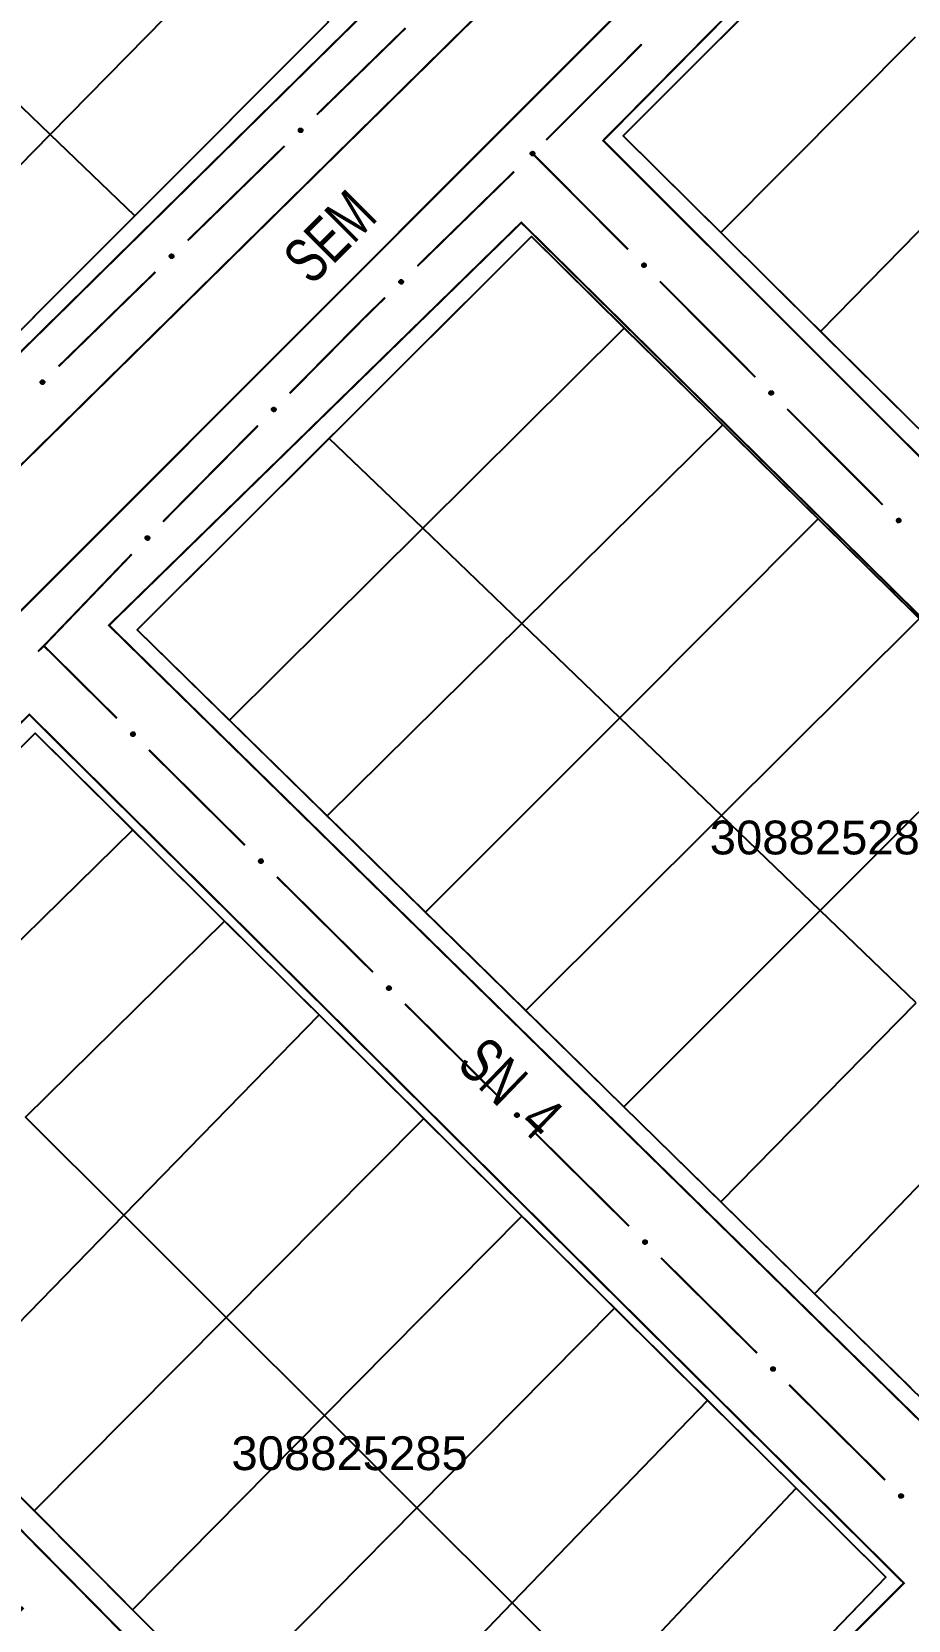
# Model space of a CAD drawing. Extents: x 205150 to 206910, y 4858726 to 4860849.
# Drawn here: x 205642.9 to 205720.7, y 4860356.9 to 4860497.8 of the extents above; entities that cross this region are included whole.
import ezdxf

# ---------------------------------------------------------------- set-up
doc = ezdxf.new("R2010")
doc.units = 0
doc.header["$LTSCALE"] = 1.5
doc.header["$MEASUREMENT"] = 0
for name, color, linetype in [('CD-MALHA-LOTES', 7, 'CONTINUOUS'), ('CD_TXT_QUADRA', 7, 'CONTINUOUS'), ('RU-QUADRAS', 6, 'CONTINUOUS'), ('SV-EIXO-RUA-N-PAV', 6, 'CONTINUOUS'), ('SV-RUA-NAO-PAV-S-GUIA-C-GUIA', 7, 'CONTINUOUS'), ('SV-TXT-RUA-N-PAV-S-GUIA-C-GUIA', 7, 'CONTINUOUS')]:
    doc.layers.add(name, color=color, linetype=linetype)
doc.styles.add('ARIAL', font='ARIAL.TTF')

msp = doc.modelspace()

# ---------------------------------------------------------------- linework, layer by layer
at = {"layer": 'CD-MALHA-LOTES'}
for points in [[(205644.52, 4860488.72), (205661.57, 4860506.11)], [(205661.57, 4860506.11), (205669.2, 4860498.72), (205652.02, 4860481.51)], [(205704.03, 4860480.03), (205695.37, 4860488.6), (205712.57, 4860505.81)], [(205704.03, 4860480.03), (205721.3, 4860497.39)], [(205644.52, 4860488.72), (205636.17, 4860496.75)], [(205627.04, 4860470.89), (205644.52, 4860488.72)], [(205652.02, 4860481.51), (205644.52, 4860488.72)], [(205712.88, 4860471.25), (205730.13, 4860488.87)], [(205627.04, 4860470.89), (205634.25, 4860463.72), (205652.02, 4860481.51)], [(205704.03, 4860480.03), (205712.88, 4860471.25)], [(205669.28, 4860461.76), (205687.23, 4860479.66), (205695.46, 4860471.55)], [(205677.57, 4860453.79), (205695.46, 4860471.55)], [(205695.46, 4860471.55), (205704.19, 4860462.96)], [(205712.88, 4860471.25), (205721.1, 4860463.11)], [(205669.28, 4860461.76), (205652.24, 4860444.77), (205660.42, 4860436.76)], [(205677.57, 4860453.79), (205669.28, 4860461.76)], [(205686.36, 4860445.34), (205704.19, 4860462.96)], [(205704.19, 4860462.96), (205712.66, 4860454.61)], [(205695.05, 4860436.97), (205712.66, 4860454.61)], [(205712.66, 4860454.61), (205721.64, 4860445.76)], [(205660.42, 4860436.76), (205677.57, 4860453.79)], [(205686.36, 4860445.34), (205677.57, 4860453.79)], [(205669.08, 4860428.26), (205686.36, 4860445.34)], [(205695.05, 4860436.97), (205686.36, 4860445.34)], [(205704.09, 4860428.28), (205721.64, 4860445.76)], [(205669.08, 4860428.26), (205660.42, 4860436.76)], [(205677.82, 4860419.7), (205695.05, 4860436.97)], [(205704.09, 4860428.28), (205695.05, 4860436.97)], [(205712.85, 4860419.86), (205730.27, 4860437.27)], [(205651.84, 4860427.02), (205643.19, 4860435.61), (205625.61, 4860418.22)], [(205677.82, 4860419.7), (205669.08, 4860428.26)], [(205686.72, 4860410.98), (205704.09, 4860428.28)], [(205712.85, 4860419.86), (205704.09, 4860428.28)], [(205634.16, 4860409.68), (205651.84, 4860427.02)], [(205651.84, 4860427.02), (205659.99, 4860418.93)], [(205686.72, 4860410.98), (205677.82, 4860419.7)], [(205695.43, 4860402.44), (205712.85, 4860419.86)], [(205721.35, 4860411.68), (205712.85, 4860419.86)], [(205642.32, 4860401.53), (205659.99, 4860418.93)], [(205659.99, 4860418.93), (205668.37, 4860410.61)], [(205695.43, 4860402.44), (205686.72, 4860410.98)], [(205704.02, 4860394.02), (205721.35, 4860411.68)], [(205651.04, 4860392.82), (205668.37, 4860410.61)], [(205668.37, 4860410.61), (205677.67, 4860401.39)], [(205712.35, 4860385.85), (205729.58, 4860403.77)], [(205651.04, 4860392.82), (205642.32, 4860401.53)], [(205677.67, 4860401.39), (205660.14, 4860383.74)], [(205677.67, 4860401.39), (205686.37, 4860392.75)], [(205704.02, 4860394.02), (205695.43, 4860402.44)], [(205712.35, 4860385.85), (205704.02, 4860394.02)], [(205634.22, 4860375.56), (205651.04, 4860392.82)], [(205660.14, 4860383.74), (205651.04, 4860392.82)], [(205668.86, 4860375.04), (205686.37, 4860392.75)], [(205686.37, 4860392.75), (205694.6, 4860384.58)], [(205720.91, 4860377.47), (205712.35, 4860385.85)], [(205677.06, 4860366.85), (205694.6, 4860384.58)], [(205694.6, 4860384.58), (205702.85, 4860376.39)], [(205660.14, 4860383.74), (205643.11, 4860366.59)], [(205668.86, 4860375.04), (205660.14, 4860383.74)], [(205702.85, 4860376.39), (205685.52, 4860358.41)], [(205702.85, 4860376.39), (205710.7, 4860368.6)], [(205643.11, 4860366.59), (205634.22, 4860375.56)], [(205651.81, 4860357.81), (205668.86, 4860375.04)], [(205677.06, 4860366.85), (205668.86, 4860375.04)], [(205693.55, 4860350.39), (205710.7, 4860368.6)], [(205701.28, 4860342.67), (205718.65, 4860360.7), (205710.7, 4860368.6)], [(205651.81, 4860357.81), (205643.11, 4860366.59)], [(205659.98, 4860349.57), (205677.06, 4860366.85)], [(205685.52, 4860358.41), (205677.06, 4860366.85)], [(205659.98, 4860349.57), (205651.81, 4860357.81)], [(205685.52, 4860358.41), (205668.61, 4860340.86)], [(205693.55, 4860350.39), (205685.52, 4860358.41)]]:
    msp.add_lwpolyline(points, dxfattribs=at)
at = {"layer": 'RU-QUADRAS'}
for points in [[(205556.07, 4860594.14), (205540.13, 4860570.88), (205553.29, 4860558.24), (205546.46, 4860550.91), (205634.25, 4860463.72), (205669.2, 4860498.72), (205580.36, 4860584.79), (205573.53, 4860577.96)], [(205730.36, 4860523.59), (205738.98, 4860515.16), (205747.62, 4860506.72), (205756.26, 4860498.27), (205764.99, 4860489.74), (205773.91, 4860481.02), (205781.98, 4860473.13), (205789.89, 4860465.39), (205798.71, 4860456.32), (205807.12, 4860447.72), (205796.49, 4860436.51), (205772.31, 4860412.38), (205695.37, 4860488.6)], [(205687.23, 4860479.66), (205652.24, 4860444.77), (205739.93, 4860358.82), (205775.11, 4860393.1)], [(205643.19, 4860435.61), (205718.65, 4860360.7), (205684.29, 4860325.04), (205608.61, 4860401.4)]]:
    msp.add_lwpolyline(points, close=True, dxfattribs=at)
at = {"layer": 'SV-EIXO-RUA-N-PAV', "const_width": 0.18, "flags": 128}
for points in [[(205668.18, 4860490.49), (205676.05, 4860498.17)], [(205688.53, 4860488.24), (205697.01, 4860496.73)], [(205656.72, 4860479.32), (205665.31, 4860487.7)], [(205687.32, 4860487.04), (205695.79, 4860478.53)], [(205677.1, 4860477.05), (205685.68, 4860485.43)], [(205645.27, 4860468.15), (205653.86, 4860476.53)], [(205698.61, 4860475.7), (205707.08, 4860467.2)], [(205672.42, 4860472.48), (205674.23, 4860474.25)], [(205665.77, 4860465.75), (205672.09, 4860472.15)], [(205672.09, 4860472.15), (205672.42, 4860472.48)], [(205709.91, 4860464.37), (205718.38, 4860455.87)], [(205655.05, 4860454.9), (205662.96, 4860462.9)], [(205654.53, 4860454.36), (205655.05, 4860454.9)], [(205643.96, 4860443.35), (205651.76, 4860451.48)], [(205643.43, 4860442.84), (205643.96, 4860443.35)], [(205644.05, 4860443.26), (205643.96, 4860443.35)], [(205650.44, 4860436.92), (205644.05, 4860443.26)], [(205661.8, 4860425.65), (205653.28, 4860434.11)], [(205673.16, 4860414.39), (205664.64, 4860422.84)], [(205684.52, 4860403.12), (205676, 4860411.57)], [(205695.88, 4860391.85), (205687.36, 4860400.3)], [(205707.24, 4860380.58), (205698.72, 4860389.03)], [(205718.6, 4860369.32), (205710.08, 4860377.77)]]:
    msp.add_lwpolyline(points, dxfattribs=at)
at = {"layer": 'SV-EIXO-RUA-N-PAV', "flags": 128}
for points in [[(205666.57, 4860489.05), (205666.74, 4860489.27)], [(205666.57, 4860489.03), (205666.77, 4860489.27)], [(205666.57, 4860489.07), (205666.72, 4860489.27)], [(205666.57, 4860489.1), (205666.69, 4860489.26)], [(205666.57, 4860489.12), (205666.68, 4860489.26)], [(205666.57, 4860489.15), (205666.65, 4860489.25)], [(205666.57, 4860489.17), (205666.64, 4860489.25)], [(205666.59, 4860489.02), (205666.78, 4860489.26)], [(205666.59, 4860489), (205666.81, 4860489.26)], [(205666.61, 4860488.99), (205666.82, 4860489.25)], [(205666.61, 4860488.97), (205666.84, 4860489.24)], [(205666.63, 4860488.96), (205666.86, 4860489.23)], [(205666.64, 4860488.95), (205666.87, 4860489.22)], [(205666.66, 4860488.94), (205666.88, 4860489.2)], [(205666.67, 4860488.93), (205666.89, 4860489.19)], [(205666.7, 4860488.93), (205666.9, 4860489.17)], [(205666.71, 4860488.92), (205666.91, 4860489.16)], [(205666.74, 4860488.93), (205666.91, 4860489.14)], [(205666.76, 4860488.92), (205666.92, 4860489.12)], [(205666.79, 4860488.93), (205666.91, 4860489.09)], [(205666.8, 4860488.93), (205666.92, 4860489.07)], [(205666.82, 4860488.94), (205666.91, 4860489.04)], [(205666.84, 4860488.95), (205666.91, 4860489.03)], [(205687.14, 4860487.01), (205687.29, 4860487.21)], [(205687.14, 4860487.04), (205687.27, 4860487.2)], [(205687.14, 4860487.06), (205687.25, 4860487.2)], [(205687.15, 4860486.99), (205687.31, 4860487.21)], [(205687.15, 4860486.97), (205687.34, 4860487.21)], [(205687.15, 4860487.09), (205687.23, 4860487.19)], [(205687.15, 4860487.1), (205687.22, 4860487.18)], [(205687.16, 4860486.96), (205687.36, 4860487.2)], [(205687.17, 4860486.94), (205687.38, 4860487.2)], [(205687.18, 4860486.93), (205687.39, 4860487.19)], [(205687.19, 4860486.91), (205687.42, 4860487.18)], [(205687.21, 4860486.9), (205687.43, 4860487.17)], [(205687.22, 4860486.89), (205687.44, 4860487.16)], [(205687.24, 4860486.88), (205687.45, 4860487.15)], [(205687.25, 4860486.87), (205687.47, 4860487.14)], [(205687.27, 4860486.87), (205687.47, 4860487.11)], [(205687.29, 4860486.86), (205687.48, 4860487.1)], [(205687.32, 4860486.87), (205687.49, 4860487.08)], [(205687.34, 4860486.86), (205687.49, 4860487.06)], [(205687.36, 4860486.87), (205687.49, 4860487.03)], [(205687.38, 4860486.87), (205687.49, 4860487.01)], [(205687.4, 4860486.88), (205687.48, 4860486.99)], [(205687.41, 4860486.89), (205687.48, 4860486.97)], [(205655.11, 4860477.9), (205655.26, 4860478.1)], [(205655.11, 4860477.93), (205655.24, 4860478.09)], [(205655.11, 4860477.95), (205655.22, 4860478.09)], [(205655.12, 4860477.88), (205655.29, 4860478.1)], [(205655.12, 4860477.86), (205655.31, 4860478.1)], [(205655.12, 4860477.98), (205655.2, 4860478.07)], [(205655.12, 4860477.99), (205655.19, 4860478.07)], [(205655.13, 4860477.85), (205655.33, 4860478.09)], [(205655.14, 4860477.83), (205655.35, 4860478.09)], [(205655.15, 4860477.82), (205655.37, 4860478.08)], [(205655.16, 4860477.8), (205655.39, 4860478.07)], [(205655.18, 4860477.79), (205655.4, 4860478.06)], [(205655.19, 4860477.78), (205655.42, 4860478.05)], [(205655.21, 4860477.77), (205655.42, 4860478.03)], [(205655.22, 4860477.76), (205655.44, 4860478.02)], [(205655.24, 4860477.76), (205655.44, 4860478)], [(205655.26, 4860477.75), (205655.45, 4860477.99)], [(205655.29, 4860477.75), (205655.46, 4860477.96)], [(205655.31, 4860477.75), (205655.46, 4860477.95)], [(205655.33, 4860477.76), (205655.46, 4860477.92)], [(205655.35, 4860477.76), (205655.46, 4860477.9)], [(205655.37, 4860477.77), (205655.45, 4860477.87)], [(205655.38, 4860477.78), (205655.45, 4860477.86)], [(205697.03, 4860477.17), (205697.28, 4860476.97)], [(205697.04, 4860477.19), (205697.3, 4860476.97)], [(205697.05, 4860477.2), (205697.31, 4860476.99)], [(205697.06, 4860477.22), (205697.33, 4860477)], [(205697.07, 4860477.23), (205697.34, 4860477.01)], [(205697.08, 4860477.25), (205697.35, 4860477.02)], [(205697.1, 4860477.26), (205697.36, 4860477.04)], [(205697.11, 4860477.27), (205697.37, 4860477.06)], [(205697.12, 4860477.28), (205697.37, 4860477.08)], [(205697.14, 4860477.29), (205697.38, 4860477.1)], [(205697.16, 4860477.29), (205697.38, 4860477.12)], [(205697.18, 4860477.3), (205697.38, 4860477.15)], [(205697.21, 4860477.3), (205697.37, 4860477.17)], [(205697.23, 4860477.3), (205697.37, 4860477.19)], [(205697.25, 4860477.29), (205697.35, 4860477.21)], [(205697.27, 4860477.29), (205697.35, 4860477.22)], [(205675.48, 4860475.63), (205675.64, 4860475.83)], [(205675.48, 4860475.68), (205675.6, 4860475.82)], [(205675.49, 4860475.59), (205675.69, 4860475.83)], [(205675.49, 4860475.61), (205675.66, 4860475.82)], [(205675.49, 4860475.66), (205675.61, 4860475.82)], [(205675.49, 4860475.7), (205675.57, 4860475.8)], [(205675.49, 4860475.72), (205675.56, 4860475.8)], [(205675.51, 4860475.58), (205675.7, 4860475.82)], [(205675.51, 4860475.56), (205675.73, 4860475.82)], [(205675.52, 4860475.55), (205675.74, 4860475.81)], [(205675.53, 4860475.53), (205675.76, 4860475.8)], [(205675.55, 4860475.52), (205675.77, 4860475.78)], [(205675.56, 4860475.51), (205675.79, 4860475.78)], [(205675.58, 4860475.5), (205675.8, 4860475.76)], [(205697.03, 4860477.15), (205697.27, 4860476.96)], [(205697.03, 4860477.12), (205697.24, 4860476.95)], [(205697.03, 4860477.1), (205697.23, 4860476.95)], [(205697.04, 4860477.08), (205697.2, 4860476.95)], [(205697.04, 4860477.06), (205697.18, 4860476.95)], [(205697.05, 4860477.04), (205697.15, 4860476.96)], [(205697.05, 4860477.03), (205697.14, 4860476.96)], [(205675.59, 4860475.49), (205675.81, 4860475.75)], [(205675.61, 4860475.48), (205675.81, 4860475.73)], [(205675.63, 4860475.48), (205675.83, 4860475.71)], [(205675.66, 4860475.48), (205675.83, 4860475.69)], [(205675.68, 4860475.48), (205675.84, 4860475.67)], [(205675.7, 4860475.49), (205675.83, 4860475.64)], [(205675.72, 4860475.49), (205675.83, 4860475.62)], [(205675.74, 4860475.5), (205675.83, 4860475.6)], [(205675.75, 4860475.5), (205675.82, 4860475.58)], [(205643.66, 4860466.73), (205643.81, 4860466.93)], [(205643.66, 4860466.71), (205643.83, 4860466.92)], [(205643.66, 4860466.76), (205643.79, 4860466.92)], [(205643.66, 4860466.78), (205643.77, 4860466.92)], [(205643.66, 4860466.8), (205643.75, 4860466.9)], [(205643.67, 4860466.69), (205643.86, 4860466.93)], [(205643.67, 4860466.82), (205643.74, 4860466.9)], [(205643.68, 4860466.68), (205643.88, 4860466.92)], [(205643.69, 4860466.66), (205643.9, 4860466.92)], [(205643.7, 4860466.65), (205643.91, 4860466.91)], [(205643.71, 4860466.63), (205643.93, 4860466.9)], [(205643.72, 4860466.62), (205643.95, 4860466.88)], [(205643.73, 4860466.61), (205643.96, 4860466.88)], [(205643.75, 4860466.6), (205643.97, 4860466.86)], [(205643.77, 4860466.59), (205643.98, 4860466.85)], [(205643.79, 4860466.58), (205643.99, 4860466.83)], [(205643.81, 4860466.58), (205644, 4860466.81)], [(205643.83, 4860466.58), (205644, 4860466.79)], [(205643.86, 4860466.58), (205644.01, 4860466.77)], [(205643.88, 4860466.59), (205644, 4860466.74)], [(205643.9, 4860466.59), (205644.01, 4860466.72)], [(205643.92, 4860466.6), (205644, 4860466.7)], [(205643.93, 4860466.6), (205644, 4860466.68)], [(205708.35, 4860465.89), (205708.62, 4860465.66)], [(205708.36, 4860465.9), (205708.63, 4860465.67)], [(205708.37, 4860465.91), (205708.64, 4860465.69)], [(205708.39, 4860465.92), (205708.65, 4860465.71)], [(205708.4, 4860465.94), (205708.66, 4860465.72)], [(205708.42, 4860465.94), (205708.66, 4860465.75)], [(205708.43, 4860465.95), (205708.67, 4860465.76)], [(205708.45, 4860465.96), (205708.67, 4860465.79)], [(205708.47, 4860465.96), (205708.67, 4860465.81)], [(205708.5, 4860465.96), (205708.66, 4860465.84)], [(205708.52, 4860465.96), (205708.66, 4860465.85)], [(205708.54, 4860465.96), (205708.65, 4860465.88)], [(205708.56, 4860465.95), (205708.64, 4860465.89)], [(205664.18, 4860464.3), (205664.33, 4860464.5)], [(205664.18, 4860464.33), (205664.31, 4860464.49)], [(205664.18, 4860464.35), (205664.29, 4860464.49)], [(205664.19, 4860464.28), (205664.35, 4860464.5)], [(205664.19, 4860464.26), (205664.38, 4860464.5)], [(205664.19, 4860464.37), (205664.27, 4860464.48)], [(205664.19, 4860464.39), (205664.26, 4860464.47)], [(205664.21, 4860464.25), (205664.4, 4860464.49)], [(205664.21, 4860464.23), (205664.42, 4860464.49)], [(205664.23, 4860464.22), (205664.44, 4860464.48)], [(205664.24, 4860464.2), (205664.46, 4860464.48)], [(205708.32, 4860465.81), (205708.56, 4860465.62)], [(205708.32, 4860465.79), (205708.54, 4860465.62)], [(205708.32, 4860465.76), (205708.52, 4860465.61)], [(205708.33, 4860465.85), (205708.59, 4860465.64)], [(205708.33, 4860465.83), (205708.57, 4860465.63)], [(205708.33, 4860465.74), (205708.49, 4860465.62)], [(205708.33, 4860465.72), (205708.47, 4860465.61)], [(205708.34, 4860465.87), (205708.61, 4860465.65)], [(205708.34, 4860465.7), (205708.44, 4860465.62)], [(205708.35, 4860465.69), (205708.43, 4860465.62)], [(205664.25, 4860464.19), (205664.47, 4860464.46)], [(205664.26, 4860464.18), (205664.48, 4860464.45)], [(205664.28, 4860464.17), (205664.49, 4860464.44)], [(205664.29, 4860464.16), (205664.51, 4860464.43)], [(205664.32, 4860464.16), (205664.51, 4860464.41)], [(205664.33, 4860464.15), (205664.52, 4860464.39)], [(205664.36, 4860464.16), (205664.53, 4860464.37)], [(205664.38, 4860464.15), (205664.53, 4860464.35)], [(205664.41, 4860464.16), (205664.53, 4860464.32)], [(205664.42, 4860464.16), (205664.53, 4860464.3)], [(205664.44, 4860464.17), (205664.53, 4860464.28)], [(205664.46, 4860464.18), (205664.52, 4860464.26)], [(205719.7, 4860454.62), (205719.97, 4860454.41)], [(205719.72, 4860454.62), (205719.97, 4860454.43)], [(205719.74, 4860454.63), (205719.98, 4860454.45)], [(205719.76, 4860454.64), (205719.98, 4860454.48)], [(205719.78, 4860454.64), (205719.98, 4860454.5)], [(205719.8, 4860454.64), (205719.97, 4860454.53)], [(205719.83, 4860454.65), (205719.97, 4860454.54)], [(205719.85, 4860454.64), (205719.95, 4860454.56)], [(205719.87, 4860454.64), (205719.95, 4860454.57)], [(205719.63, 4860454.49), (205719.87, 4860454.31)], [(205719.63, 4860454.46), (205719.85, 4860454.3)], [(205719.63, 4860454.44), (205719.83, 4860454.3)], [(205719.64, 4860454.53), (205719.91, 4860454.33)], [(205719.64, 4860454.51), (205719.89, 4860454.32)], [(205719.64, 4860454.42), (205719.8, 4860454.3)], [(205719.64, 4860454.4), (205719.78, 4860454.29)], [(205719.65, 4860454.55), (205719.92, 4860454.34)], [(205719.65, 4860454.38), (205719.76, 4860454.3)], [(205719.66, 4860454.56), (205719.93, 4860454.35)], [(205719.66, 4860454.37), (205719.74, 4860454.3)], [(205719.67, 4860454.58), (205719.94, 4860454.36)], [(205719.68, 4860454.59), (205719.96, 4860454.38)], [(205719.69, 4860454.6), (205719.96, 4860454.4)], [(205652.97, 4860452.87), (205653.14, 4860453.09)], [(205652.97, 4860452.89), (205653.11, 4860453.09)], [(205652.97, 4860452.92), (205653.09, 4860453.08)], [(205652.97, 4860452.94), (205653.07, 4860453.08)], [(205652.97, 4860452.96), (205653.05, 4860453.06)], [(205652.97, 4860452.98), (205653.04, 4860453.06)], [(205652.98, 4860452.85), (205653.16, 4860453.09)], [(205652.99, 4860452.84), (205653.18, 4860453.09)], [(205653, 4860452.82), (205653.2, 4860453.08)], [(205653.01, 4860452.81), (205653.22, 4860453.07)], [(205653.02, 4860452.79), (205653.24, 4860453.07)], [(205653.04, 4860452.78), (205653.25, 4860453.05)], [(205653.05, 4860452.77), (205653.27, 4860453.05)], [(205653.07, 4860452.76), (205653.27, 4860453.03)], [(205653.08, 4860452.75), (205653.29, 4860453.02)], [(205653.1, 4860452.75), (205653.29, 4860453)], [(205653.12, 4860452.74), (205653.3, 4860452.99)], [(205653.15, 4860452.75), (205653.31, 4860452.96)], [(205653.17, 4860452.74), (205653.32, 4860452.95)], [(205653.19, 4860452.75), (205653.31, 4860452.91)], [(205653.21, 4860452.75), (205653.32, 4860452.9)], [(205653.23, 4860452.77), (205653.31, 4860452.87)], [(205653.24, 4860452.77), (205653.31, 4860452.85)], [(205651.93, 4860435.34), (205651.68, 4860435.53)], [(205651.94, 4860435.36), (205651.69, 4860435.55)], [(205651.91, 4860435.34), (205651.69, 4860435.51)], [(205651.89, 4860435.33), (205651.69, 4860435.48)], [(205651.96, 4860435.36), (205651.7, 4860435.57)], [(205651.86, 4860435.33), (205651.7, 4860435.46)], [(205651.84, 4860435.33), (205651.7, 4860435.44)], [(205651.99, 4860435.39), (205651.71, 4860435.61)], [(205651.97, 4860435.38), (205651.71, 4860435.59)], [(205651.81, 4860435.34), (205651.71, 4860435.42)], [(205651.79, 4860435.34), (205651.71, 4860435.41)], [(205652.01, 4860435.41), (205651.73, 4860435.63)], [(205652, 4860435.4), (205651.73, 4860435.62)], [(205652.02, 4860435.43), (205651.75, 4860435.64)], [(205652.03, 4860435.44), (205651.76, 4860435.66)], [(205652.03, 4860435.47), (205651.78, 4860435.66)], [(205652.04, 4860435.49), (205651.8, 4860435.67)], [(205652.03, 4860435.51), (205651.82, 4860435.68)], [(205652.04, 4860435.53), (205651.84, 4860435.68)], [(205652.02, 4860435.56), (205651.87, 4860435.68)], [(205652.03, 4860435.57), (205651.89, 4860435.68)], [(205652.01, 4860435.59), (205651.91, 4860435.68)], [(205652.01, 4860435.61), (205651.93, 4860435.68)], [(205663.29, 4860424.08), (205663.04, 4860424.26)], [(205663.25, 4860424.07), (205663.04, 4860424.21)], [(205663.3, 4860424.09), (205663.05, 4860424.28)], [(205663.27, 4860424.07), (205663.05, 4860424.24)], [(205663.32, 4860424.09), (205663.06, 4860424.31)], [(205663.22, 4860424.07), (205663.06, 4860424.19)], [(205663.2, 4860424.07), (205663.06, 4860424.18)], [(205663.35, 4860424.12), (205663.07, 4860424.34)], [(205663.33, 4860424.11), (205663.07, 4860424.32)], [(205663.17, 4860424.07), (205663.07, 4860424.15)], [(205663.15, 4860424.07), (205663.07, 4860424.14)], [(205663.37, 4860424.14), (205663.09, 4860424.37)], [(205663.36, 4860424.13), (205663.09, 4860424.35)], [(205663.38, 4860424.16), (205663.11, 4860424.38)], [(205663.39, 4860424.18), (205663.12, 4860424.39)], [(205663.39, 4860424.2), (205663.14, 4860424.39)], [(205663.39, 4860424.22), (205663.15, 4860424.41)], [(205663.39, 4860424.24), (205663.18, 4860424.41)], [(205663.4, 4860424.27), (205663.2, 4860424.42)], [(205663.38, 4860424.29), (205663.23, 4860424.41)], [(205663.38, 4860424.31), (205663.24, 4860424.42)], [(205663.37, 4860424.33), (205663.27, 4860424.41)], [(205663.37, 4860424.34), (205663.29, 4860424.41)], [(205674.65, 4860412.81), (205674.4, 4860413)], [(205674.6, 4860412.8), (205674.4, 4860412.95)], [(205674.66, 4860412.82), (205674.41, 4860413.01)], [(205674.63, 4860412.81), (205674.41, 4860412.97)], [(205674.68, 4860412.83), (205674.42, 4860413.04)], [(205674.58, 4860412.8), (205674.42, 4860412.92)], [(205674.56, 4860412.8), (205674.42, 4860412.91)], [(205674.7, 4860412.85), (205674.43, 4860413.07)], [(205674.69, 4860412.84), (205674.43, 4860413.05)], [(205674.53, 4860412.8), (205674.43, 4860412.89)], [(205674.51, 4860412.81), (205674.43, 4860412.88)], [(205674.73, 4860412.88), (205674.45, 4860413.1)], [(205674.71, 4860412.87), (205674.45, 4860413.09)], [(205674.74, 4860412.9), (205674.47, 4860413.11)], [(205674.75, 4860412.91), (205674.48, 4860413.12)], [(205674.75, 4860412.93), (205674.5, 4860413.13)], [(205674.75, 4860412.95), (205674.51, 4860413.14)], [(205674.75, 4860412.98), (205674.54, 4860413.14)], [(205674.76, 4860413), (205674.55, 4860413.15)], [(205674.74, 4860413.02), (205674.59, 4860413.14)], [(205674.74, 4860413.04), (205674.6, 4860413.15)], [(205674.73, 4860413.06), (205674.63, 4860413.14)], [(205674.73, 4860413.07), (205674.65, 4860413.14)], [(205686.01, 4860401.54), (205685.76, 4860401.73)], [(205685.96, 4860401.53), (205685.76, 4860401.68)], [(205686.02, 4860401.55), (205685.77, 4860401.75)], [(205685.99, 4860401.54), (205685.77, 4860401.7)], [(205686.04, 4860401.56), (205685.78, 4860401.77)], [(205685.94, 4860401.53), (205685.78, 4860401.65)], [(205685.92, 4860401.53), (205685.78, 4860401.64)], [(205686.06, 4860401.58), (205685.79, 4860401.8)], [(205686.05, 4860401.57), (205685.79, 4860401.78)], [(205685.89, 4860401.54), (205685.79, 4860401.62)], [(205685.87, 4860401.54), (205685.79, 4860401.61)], [(205686.09, 4860401.61), (205685.81, 4860401.83)], [(205686.07, 4860401.6), (205685.81, 4860401.82)], [(205686.09, 4860401.63), (205685.83, 4860401.84)], [(205686.11, 4860401.64), (205685.84, 4860401.85)], [(205686.11, 4860401.66), (205685.86, 4860401.86)], [(205686.11, 4860401.68), (205685.87, 4860401.87)], [(205686.11, 4860401.71), (205685.9, 4860401.87)], [(205686.11, 4860401.73), (205685.91, 4860401.88)], [(205686.1, 4860401.75), (205685.95, 4860401.88)], [(205686.1, 4860401.77), (205685.96, 4860401.88)], [(205686.09, 4860401.79), (205685.99, 4860401.87)], [(205686.09, 4860401.8), (205686.01, 4860401.87)], [(205697.37, 4860390.27), (205697.12, 4860390.46)], [(205697.32, 4860390.26), (205697.12, 4860390.41)], [(205697.4, 4860390.29), (205697.13, 4860390.5)], [(205697.38, 4860390.29), (205697.13, 4860390.48)], [(205697.35, 4860390.27), (205697.13, 4860390.44)], [(205697.3, 4860390.26), (205697.13, 4860390.39)], [(205697.28, 4860390.26), (205697.13, 4860390.37)], [(205697.41, 4860390.31), (205697.14, 4860390.52)], [(205697.42, 4860390.32), (205697.15, 4860390.54)], [(205697.25, 4860390.27), (205697.15, 4860390.35)], [(205697.23, 4860390.27), (205697.15, 4860390.34)], [(205697.43, 4860390.33), (205697.16, 4860390.55)], [(205697.45, 4860390.34), (205697.17, 4860390.56)], [(205697.45, 4860390.36), (205697.19, 4860390.57)], [(205697.46, 4860390.37), (205697.2, 4860390.59)], [(205697.47, 4860390.4), (205697.22, 4860390.59)], [(205697.47, 4860390.41), (205697.23, 4860390.6)], [(205697.47, 4860390.44), (205697.26, 4860390.61)], [(205697.47, 4860390.46), (205697.27, 4860390.61)], [(205697.46, 4860390.49), (205697.3, 4860390.61)], [(205697.46, 4860390.5), (205697.32, 4860390.61)], [(205697.45, 4860390.52), (205697.35, 4860390.61)], [(205697.45, 4860390.54), (205697.36, 4860390.6)], [(205708.73, 4860379.01), (205708.48, 4860379.19)], [(205708.68, 4860379), (205708.48, 4860379.14)], [(205708.76, 4860379.02), (205708.49, 4860379.24)], [(205708.74, 4860379.02), (205708.49, 4860379.21)], [(205708.71, 4860379), (205708.49, 4860379.17)], [(205708.66, 4860379), (205708.49, 4860379.12)], [(205708.63, 4860379), (205708.49, 4860379.1)], [(205708.77, 4860379.04), (205708.5, 4860379.25)], [(205708.78, 4860379.05), (205708.51, 4860379.27)], [(205708.61, 4860379), (205708.51, 4860379.08)], [(205708.59, 4860379), (205708.51, 4860379.07)], [(205708.79, 4860379.06), (205708.52, 4860379.28)], [(205708.81, 4860379.07), (205708.53, 4860379.3)], [(205708.81, 4860379.09), (205708.55, 4860379.31)], [(205708.82, 4860379.11), (205708.56, 4860379.32)], [(205708.83, 4860379.13), (205708.58, 4860379.32)], [(205708.83, 4860379.15), (205708.59, 4860379.34)], [(205708.83, 4860379.17), (205708.62, 4860379.34)], [(205708.83, 4860379.2), (205708.63, 4860379.35)], [(205708.82, 4860379.22), (205708.66, 4860379.34)], [(205708.82, 4860379.24), (205708.68, 4860379.35)], [(205708.81, 4860379.26), (205708.71, 4860379.34)], [(205708.81, 4860379.27), (205708.72, 4860379.34)], [(205720.09, 4860367.74), (205719.84, 4860367.93)], [(205720.04, 4860367.73), (205719.84, 4860367.88)], [(205720.12, 4860367.76), (205719.85, 4860367.97)], [(205720.1, 4860367.75), (205719.85, 4860367.94)], [(205720.06, 4860367.74), (205719.85, 4860367.9)], [(205720.02, 4860367.73), (205719.85, 4860367.85)], [(205719.99, 4860367.73), (205719.85, 4860367.84)], [(205720.13, 4860367.77), (205719.86, 4860367.98)], [(205720.14, 4860367.78), (205719.87, 4860368)], [(205719.97, 4860367.73), (205719.87, 4860367.82)], [(205719.95, 4860367.74), (205719.87, 4860367.8)], [(205720.15, 4860367.8), (205719.88, 4860368.02)], [(205720.17, 4860367.81), (205719.89, 4860368.03)], [(205720.17, 4860367.83), (205719.91, 4860368.04)], [(205720.18, 4860367.84), (205719.92, 4860368.05)], [(205720.19, 4860367.86), (205719.94, 4860368.06)], [(205720.19, 4860367.88), (205719.95, 4860368.07)], [(205720.19, 4860367.91), (205719.98, 4860368.07)], [(205720.19, 4860367.93), (205719.99, 4860368.08)], [(205720.18, 4860367.95), (205720.02, 4860368.07)], [(205720.18, 4860367.97), (205720.04, 4860368.08)], [(205720.17, 4860367.99), (205720.07, 4860368.07)], [(205720.17, 4860368), (205720.08, 4860368.07)]]:
    msp.add_lwpolyline(points, dxfattribs=at)
for points in [[(205666.57, 4860489.07), (205666.57, 4860489.12), (205666.57, 4860489.17), (205666.59, 4860489.2), (205666.62, 4860489.22), (205666.64, 4860489.25), (205666.68, 4860489.26), (205666.72, 4860489.27), (205666.77, 4860489.27), (205666.81, 4860489.26), (205666.84, 4860489.24), (205666.87, 4860489.22), (205666.89, 4860489.19), (205666.91, 4860489.16), (205666.92, 4860489.12), (205666.92, 4860489.07), (205666.91, 4860489.03), (205666.89, 4860489), (205666.86, 4860488.97), (205666.84, 4860488.95), (205666.8, 4860488.93), (205666.76, 4860488.92), (205666.71, 4860488.92), (205666.67, 4860488.93), (205666.64, 4860488.95), (205666.61, 4860488.97), (205666.59, 4860489), (205666.57, 4860489.03), (205666.57, 4860489.07)], [(205687.14, 4860487.01), (205687.14, 4860487.06), (205687.15, 4860487.1), (205687.17, 4860487.14), (205687.19, 4860487.16), (205687.22, 4860487.18), (205687.25, 4860487.2), (205687.29, 4860487.21), (205687.34, 4860487.21), (205687.38, 4860487.2), (205687.42, 4860487.18), (205687.44, 4860487.16), (205687.47, 4860487.14), (205687.48, 4860487.1), (205687.49, 4860487.06), (205687.49, 4860487.01), (205687.48, 4860486.97), (205687.46, 4860486.94), (205687.44, 4860486.91), (205687.41, 4860486.89), (205687.38, 4860486.87), (205687.34, 4860486.86), (205687.29, 4860486.86), (205687.25, 4860486.87), (205687.22, 4860486.89), (205687.19, 4860486.91), (205687.17, 4860486.94), (205687.15, 4860486.97), (205687.14, 4860487.01)], [(205655.11, 4860477.9), (205655.11, 4860477.95), (205655.12, 4860477.99), (205655.14, 4860478.03), (205655.16, 4860478.05), (205655.19, 4860478.07), (205655.22, 4860478.09), (205655.26, 4860478.1), (205655.31, 4860478.1), (205655.35, 4860478.09), (205655.39, 4860478.07), (205655.42, 4860478.05), (205655.44, 4860478.02), (205655.45, 4860477.99), (205655.46, 4860477.95), (205655.46, 4860477.9), (205655.45, 4860477.86), (205655.43, 4860477.82), (205655.41, 4860477.8), (205655.38, 4860477.78), (205655.35, 4860477.76), (205655.31, 4860477.75), (205655.26, 4860477.75), (205655.22, 4860477.76), (205655.19, 4860477.78), (205655.16, 4860477.8), (205655.14, 4860477.83), (205655.12, 4860477.86), (205655.11, 4860477.9)], [(205697.18, 4860477.3), (205697.23, 4860477.3), (205697.27, 4860477.29), (205697.3, 4860477.27), (205697.33, 4860477.25), (205697.35, 4860477.22), (205697.37, 4860477.19), (205697.38, 4860477.15), (205697.38, 4860477.1), (205697.37, 4860477.06), (205697.35, 4860477.02), (205697.33, 4860477), (205697.3, 4860476.97), (205697.27, 4860476.96), (205697.23, 4860476.95), (205697.18, 4860476.95), (205697.14, 4860476.96), (205697.11, 4860476.98), (205697.08, 4860477), (205697.05, 4860477.03), (205697.04, 4860477.06), (205697.03, 4860477.1), (205697.03, 4860477.15), (205697.04, 4860477.19), (205697.06, 4860477.22), (205697.08, 4860477.25), (205697.11, 4860477.27), (205697.14, 4860477.29), (205697.18, 4860477.3)], [(205675.48, 4860475.63), (205675.48, 4860475.68), (205675.49, 4860475.72), (205675.51, 4860475.75), (205675.54, 4860475.78), (205675.56, 4860475.8), (205675.6, 4860475.82), (205675.64, 4860475.83), (205675.69, 4860475.83), (205675.73, 4860475.82), (205675.76, 4860475.8), (205675.79, 4860475.78), (205675.81, 4860475.75), (205675.83, 4860475.71), (205675.84, 4860475.67), (205675.83, 4860475.62), (205675.82, 4860475.58), (205675.81, 4860475.55), (205675.78, 4860475.53), (205675.75, 4860475.5), (205675.72, 4860475.49), (205675.68, 4860475.48), (205675.63, 4860475.48), (205675.59, 4860475.49), (205675.56, 4860475.51), (205675.53, 4860475.53), (205675.51, 4860475.56), (205675.49, 4860475.59), (205675.48, 4860475.63)], [(205643.66, 4860466.73), (205643.66, 4860466.78), (205643.67, 4860466.82), (205643.69, 4860466.85), (205643.71, 4860466.88), (205643.74, 4860466.9), (205643.77, 4860466.92), (205643.81, 4860466.93), (205643.86, 4860466.93), (205643.9, 4860466.92), (205643.93, 4860466.9), (205643.96, 4860466.88), (205643.98, 4860466.85), (205644, 4860466.81), (205644.01, 4860466.77), (205644.01, 4860466.72), (205644, 4860466.68), (205643.98, 4860466.65), (205643.96, 4860466.63), (205643.93, 4860466.6), (205643.9, 4860466.59), (205643.86, 4860466.58), (205643.81, 4860466.58), (205643.77, 4860466.59), (205643.73, 4860466.61), (205643.71, 4860466.63), (205643.69, 4860466.66), (205643.67, 4860466.69), (205643.66, 4860466.73)], [(205708.47, 4860465.96), (205708.52, 4860465.96), (205708.56, 4860465.95), (205708.6, 4860465.94), (205708.62, 4860465.91), (205708.64, 4860465.89), (205708.66, 4860465.85), (205708.67, 4860465.81), (205708.67, 4860465.76), (205708.66, 4860465.72), (205708.64, 4860465.69), (205708.62, 4860465.66), (205708.59, 4860465.64), (205708.56, 4860465.62), (205708.52, 4860465.61), (205708.47, 4860465.61), (205708.43, 4860465.62), (205708.4, 4860465.64), (205708.37, 4860465.66), (205708.35, 4860465.69), (205708.33, 4860465.72), (205708.32, 4860465.76), (205708.32, 4860465.81), (205708.33, 4860465.85), (205708.35, 4860465.89), (205708.37, 4860465.91), (205708.4, 4860465.94), (205708.43, 4860465.95), (205708.47, 4860465.96)], [(205664.18, 4860464.3), (205664.18, 4860464.35), (205664.19, 4860464.39), (205664.21, 4860464.43), (205664.23, 4860464.45), (205664.26, 4860464.47), (205664.29, 4860464.49), (205664.33, 4860464.5), (205664.38, 4860464.5), (205664.42, 4860464.49), (205664.46, 4860464.48), (205664.48, 4860464.45), (205664.51, 4860464.43), (205664.52, 4860464.39), (205664.53, 4860464.35), (205664.53, 4860464.3), (205664.52, 4860464.26), (205664.51, 4860464.23), (205664.48, 4860464.2), (205664.46, 4860464.18), (205664.42, 4860464.16), (205664.38, 4860464.15), (205664.33, 4860464.15), (205664.29, 4860464.16), (205664.26, 4860464.18), (205664.24, 4860464.2), (205664.21, 4860464.23), (205664.19, 4860464.26), (205664.18, 4860464.3)], [(205719.78, 4860454.64), (205719.83, 4860454.65), (205719.87, 4860454.64), (205719.9, 4860454.62), (205719.93, 4860454.6), (205719.95, 4860454.57), (205719.97, 4860454.54), (205719.98, 4860454.5), (205719.98, 4860454.45), (205719.97, 4860454.41), (205719.96, 4860454.38), (205719.93, 4860454.35), (205719.91, 4860454.33), (205719.87, 4860454.31), (205719.83, 4860454.3), (205719.78, 4860454.29), (205719.74, 4860454.3), (205719.71, 4860454.32), (205719.68, 4860454.34), (205719.66, 4860454.37), (205719.64, 4860454.4), (205719.63, 4860454.44), (205719.63, 4860454.49), (205719.64, 4860454.53), (205719.66, 4860454.56), (205719.68, 4860454.59), (205719.7, 4860454.62), (205719.74, 4860454.63), (205719.78, 4860454.64)], [(205652.97, 4860452.89), (205652.97, 4860452.94), (205652.97, 4860452.98), (205652.99, 4860453.01), (205653.01, 4860453.04), (205653.04, 4860453.06), (205653.07, 4860453.08), (205653.11, 4860453.09), (205653.16, 4860453.09), (205653.2, 4860453.08), (205653.24, 4860453.07), (205653.27, 4860453.05), (205653.29, 4860453.02), (205653.3, 4860452.99), (205653.32, 4860452.95), (205653.32, 4860452.9), (205653.31, 4860452.85), (205653.29, 4860452.82), (205653.27, 4860452.79), (205653.24, 4860452.77), (205653.21, 4860452.75), (205653.17, 4860452.74), (205653.12, 4860452.74), (205653.08, 4860452.75), (205653.05, 4860452.77), (205653.02, 4860452.79), (205653, 4860452.82), (205652.98, 4860452.85), (205652.97, 4860452.89)], [(205651.89, 4860435.33), (205651.84, 4860435.33), (205651.79, 4860435.34), (205651.76, 4860435.36), (205651.74, 4860435.38), (205651.71, 4860435.41), (205651.7, 4860435.44), (205651.69, 4860435.48), (205651.68, 4860435.53), (205651.7, 4860435.57), (205651.71, 4860435.61), (205651.73, 4860435.63), (205651.76, 4860435.66), (205651.8, 4860435.67), (205651.84, 4860435.68), (205651.89, 4860435.68), (205651.93, 4860435.68), (205651.96, 4860435.66), (205651.99, 4860435.63), (205652.01, 4860435.61), (205652.03, 4860435.57), (205652.04, 4860435.53), (205652.04, 4860435.49), (205652.03, 4860435.44), (205652.01, 4860435.41), (205651.99, 4860435.39), (205651.96, 4860435.36), (205651.93, 4860435.34), (205651.89, 4860435.33)], [(205663.25, 4860424.07), (205663.2, 4860424.07), (205663.15, 4860424.07), (205663.12, 4860424.09), (205663.1, 4860424.12), (205663.07, 4860424.14), (205663.06, 4860424.18), (205663.04, 4860424.21), (205663.04, 4860424.26), (205663.06, 4860424.31), (205663.07, 4860424.34), (205663.09, 4860424.37), (205663.12, 4860424.39), (205663.15, 4860424.41), (205663.2, 4860424.42), (205663.24, 4860424.42), (205663.29, 4860424.41), (205663.32, 4860424.39), (205663.34, 4860424.37), (205663.37, 4860424.34), (205663.38, 4860424.31), (205663.4, 4860424.27), (205663.39, 4860424.22), (205663.39, 4860424.18), (205663.37, 4860424.14), (205663.35, 4860424.12), (205663.32, 4860424.09), (205663.29, 4860424.08), (205663.25, 4860424.07)], [(205674.6, 4860412.8), (205674.56, 4860412.8), (205674.51, 4860412.81), (205674.48, 4860412.83), (205674.46, 4860412.85), (205674.43, 4860412.88), (205674.42, 4860412.91), (205674.4, 4860412.95), (205674.4, 4860413), (205674.42, 4860413.04), (205674.43, 4860413.07), (205674.45, 4860413.1), (205674.48, 4860413.12), (205674.51, 4860413.14), (205674.55, 4860413.15), (205674.6, 4860413.15), (205674.65, 4860413.14), (205674.68, 4860413.12), (205674.7, 4860413.1), (205674.73, 4860413.07), (205674.74, 4860413.04), (205674.76, 4860413), (205674.75, 4860412.95), (205674.75, 4860412.91), (205674.73, 4860412.88), (205674.7, 4860412.85), (205674.68, 4860412.83), (205674.65, 4860412.81), (205674.6, 4860412.8)], [(205685.96, 4860401.53), (205685.92, 4860401.53), (205685.87, 4860401.54), (205685.84, 4860401.56), (205685.82, 4860401.58), (205685.79, 4860401.61), (205685.78, 4860401.64), (205685.76, 4860401.68), (205685.76, 4860401.73), (205685.78, 4860401.77), (205685.79, 4860401.8), (205685.81, 4860401.83), (205685.84, 4860401.85), (205685.87, 4860401.87), (205685.91, 4860401.88), (205685.96, 4860401.88), (205686.01, 4860401.87), (205686.04, 4860401.85), (205686.06, 4860401.83), (205686.09, 4860401.8), (205686.1, 4860401.77), (205686.11, 4860401.73), (205686.11, 4860401.68), (205686.11, 4860401.64), (205686.09, 4860401.61), (205686.06, 4860401.58), (205686.04, 4860401.56), (205686.01, 4860401.54), (205685.96, 4860401.53)], [(205697.32, 4860390.26), (205697.28, 4860390.26), (205697.23, 4860390.27), (205697.2, 4860390.29), (205697.17, 4860390.31), (205697.15, 4860390.34), (205697.13, 4860390.37), (205697.12, 4860390.41), (205697.12, 4860390.46), (205697.13, 4860390.5), (205697.15, 4860390.54), (205697.17, 4860390.56), (205697.2, 4860390.59), (205697.23, 4860390.6), (205697.27, 4860390.61), (205697.32, 4860390.61), (205697.36, 4860390.6), (205697.4, 4860390.59), (205697.42, 4860390.56), (205697.45, 4860390.54), (205697.46, 4860390.5), (205697.47, 4860390.46), (205697.47, 4860390.41), (205697.46, 4860390.37), (205697.45, 4860390.34), (205697.42, 4860390.32), (205697.4, 4860390.29), (205697.37, 4860390.27), (205697.32, 4860390.26)], [(205708.68, 4860379), (205708.63, 4860379), (205708.59, 4860379), (205708.56, 4860379.02), (205708.53, 4860379.05), (205708.51, 4860379.07), (205708.49, 4860379.1), (205708.48, 4860379.14), (205708.48, 4860379.19), (205708.49, 4860379.24), (205708.51, 4860379.27), (205708.53, 4860379.3), (205708.56, 4860379.32), (205708.59, 4860379.34), (205708.63, 4860379.35), (205708.68, 4860379.35), (205708.72, 4860379.34), (205708.76, 4860379.32), (205708.78, 4860379.3), (205708.81, 4860379.27), (205708.82, 4860379.24), (205708.83, 4860379.2), (205708.83, 4860379.15), (205708.82, 4860379.11), (205708.81, 4860379.07), (205708.78, 4860379.05), (205708.76, 4860379.02), (205708.73, 4860379.01), (205708.68, 4860379)], [(205720.04, 4860367.73), (205719.99, 4860367.73), (205719.95, 4860367.74), (205719.92, 4860367.75), (205719.89, 4860367.78), (205719.87, 4860367.8), (205719.85, 4860367.84), (205719.84, 4860367.88), (205719.84, 4860367.93), (205719.85, 4860367.97), (205719.87, 4860368), (205719.89, 4860368.03), (205719.92, 4860368.05), (205719.95, 4860368.07), (205719.99, 4860368.08), (205720.04, 4860368.08), (205720.08, 4860368.07), (205720.12, 4860368.05), (205720.14, 4860368.03), (205720.17, 4860368), (205720.18, 4860367.97), (205720.19, 4860367.93), (205720.19, 4860367.88), (205720.18, 4860367.84), (205720.17, 4860367.81), (205720.14, 4860367.78), (205720.12, 4860367.76), (205720.09, 4860367.74), (205720.04, 4860367.73)]]:
    msp.add_lwpolyline(points, close=True, dxfattribs=at)
at = {"layer": 'SV-RUA-NAO-PAV-S-GUIA-C-GUIA', "const_width": 0.18, "flags": 128}
for points in [[(205485.47, 4860310.99), (205490.01, 4860306.84), (205550.94, 4860367.86), (205582.33, 4860399.56), (205626.25, 4860443.94), (205720.26, 4860536.59), (205792.06, 4860609.09), (205796.49, 4860613.56)], [(205796.49, 4860601.88), (205718.6, 4860523.2), (205640.58, 4860445.12), (205582.39, 4860387.2), (205557.73, 4860362.66), (205494.27, 4860298.76), (205498.56, 4860292.81)], [(205541.62, 4860565.56), (205535.5, 4860556.44), (205581.78, 4860510.46), (205632.45, 4860460.11), (205671.84, 4860498.95), (205581.4, 4860586.17), (205565.88, 4860601.05), (205561.48, 4860594.96)], [(205796.49, 4860435.75), (205771.2, 4860410.62), (205693.59, 4860488.19), (205729.48, 4860524.47), (205796.49, 4860459.16)], [(205796.49, 4860422.49), (205770.79, 4860397.49), (205686.32, 4860480.91), (205649.73, 4860445.17), (205735.86, 4860360.68), (205683.57, 4860308.27), (205598.87, 4860393.62), (205582.43, 4860377.38), (205560.86, 4860356.06), (205582.64, 4860334.87), (205650.99, 4860268.43)]]:
    msp.add_lwpolyline(points, dxfattribs=at)
msp.add_lwpolyline([(205605.93, 4860401.35), (205683.15, 4860323.12), (205720.27, 4860360.17), (205642.67, 4860437.25)], close=True, dxfattribs=at)

# ---------------------------------------------------------------- texts
at = {"layer": 'CD_TXT_QUADRA', "style": 'ARIAL'}
for s, p in [('308825286  ', (205703.04, 4860424.84)), ('308825285  ', (205660.6, 4860370.2))]:
    msp.add_text(s, height=3, dxfattribs=at).set_placement(p)
at = {"layer": 'SV-TXT-RUA-N-PAV-S-GUIA-C-GUIA', "style": 'ARIAL', "width": 0.7}
for s, rotation, p in [('AVENIDA                                                                                                            WS  1', 316, (205662.46, 4860592.83)), ('RUA                                                                                                                               SN  3', 315, (205618.6, 4860551.78)), ('AV.                                                         SEM                                   DENOMINACÃO                          ', 44.9125, (205619.4, 4860427.07)), ('RUA                                                                                                                                  SN  4', 316, (205572.92, 4860509.92)), ('RUA                                                                                                                                  SN  5', 315, (205530.06, 4860464.43))]:
    msp.add_text(s, height=4, rotation=rotation, dxfattribs=at).set_placement(p)

doc.saveas('drawing.dxf')
